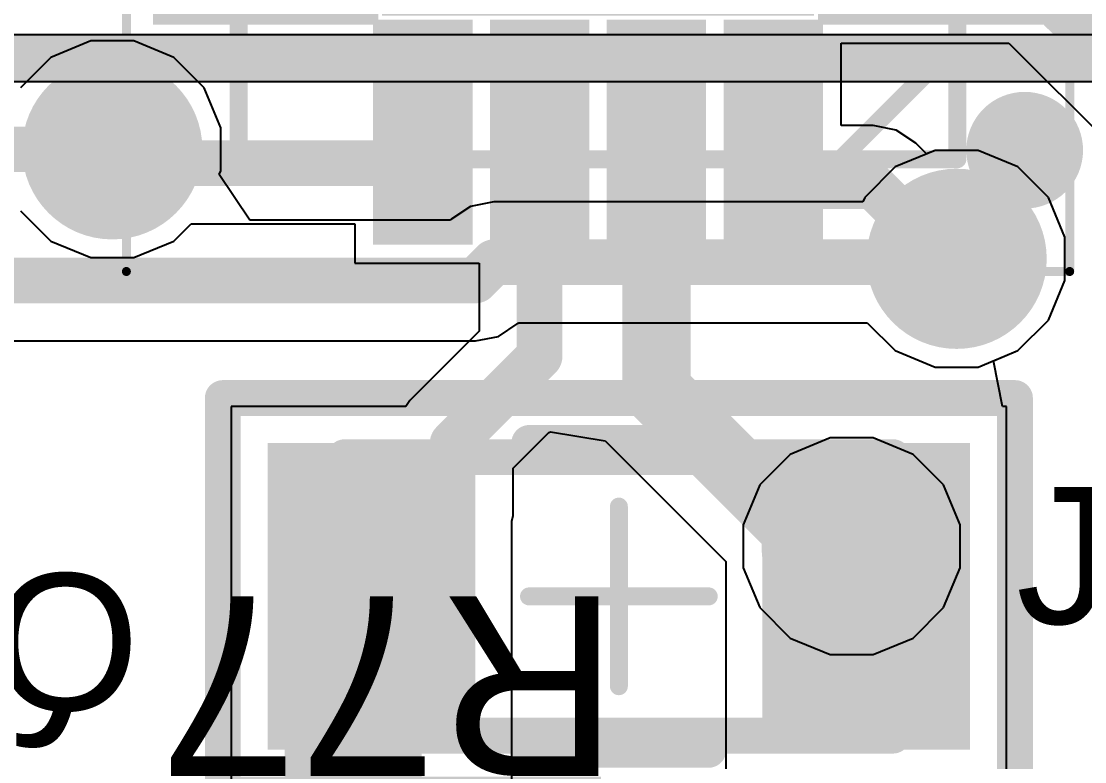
# Model space of a CAD drawing. Header units: inches. Extents: x 2.95 to 6.74, y 1.23 to 4.83.
# Drawn here: x 5.9591 to 6.1921, y 1.9488 to 2.1111 of the extents above; entities that cross this region are included whole.
import ezdxf

# ---------------------------------------------------------------- set-up
doc = ezdxf.new("R2010")
doc.units = ezdxf.units.IN
doc.header["$MEASUREMENT"] = 0
for name, color, linetype in [('Bottom Layer', 5, 'Continuous'), ('Bottom Overlay', 54, 'Continuous'), ('Bottom Solder', 6, 'Continuous'), ('GND', 76, 'Continuous'), ('Mechanical 15', 56, 'Continuous'), ('PWR', 16, 'Continuous'), ('Top 3D Body', 56, 'Continuous'), ('Top Assembly', 56, 'Continuous'), ('Top Component Center', 56, 'Continuous'), ('Top Courtyard', 56, 'Continuous'), ('Top Layer', 1, 'Continuous'), ('Top Overlay', 2, 'Continuous'), ('Top Paste', 8, 'Continuous'), ('Top Solder', 216, 'Continuous'), ('Via Holes', 16, 'Continuous')]:
    doc.layers.add(name, color=color, linetype=linetype)
doc.styles.add('Arial', font='', dxfattribs={"height": 0.2})
doc.styles.get('Arial').set_extended_font_data('Arial')

# ---------------------------------------------------------------- blocks, each defined once
blk = doc.blocks.new('FP_CSR1206_IPC_B_29')
at = {"layer": 'Top Layer'}
for points in [[(-0.07693, 0.03363), (-0.03143, 0.03363), (-0.03143, -0.03363), (-0.07693, -0.03363)], [(0.03143, 0.03363), (0.07693, 0.03363), (0.07693, -0.03363), (0.03143, -0.03363)]]:
    blk.add_hatch(color=1, dxfattribs=at).paths.add_polyline_path(points)
at = {"layer": 'Top Paste'}
for points in [[(-0.07693, 0.03363), (-0.03143, 0.03363), (-0.03143, -0.03363), (-0.07693, -0.03363)], [(0.03143, 0.03363), (0.07693, 0.03363), (0.07693, -0.03363), (0.03143, -0.03363)]]:
    blk.add_hatch(color=8, dxfattribs=at).paths.add_polyline_path(points)
at = {"layer": 'Top Solder'}
for points in [[(-0.07693, 0.03363), (-0.03143, 0.03363), (-0.03143, -0.03363), (-0.07693, -0.03363)], [(0.03143, 0.03363), (0.07693, 0.03363), (0.07693, -0.03363), (0.03143, -0.03363)]]:
    blk.add_hatch(color=216, dxfattribs=at).paths.add_polyline_path(points)
at = {"layer": 'Top 3D Body'}
for points in [[(0.06004, 0.03051, 0.00787, 0.00787, 0), (-0.06004, 0.03051, 0.00787, 0.00787, 0)], [(-0.06004, 0.03051, 0.00787, 0.00787, 0), (-0.06004, -0.03051, 0.00787, 0.00787, 0)], [(0.06004, 0.03051, 0.00787, 0.00787, 0), (0.06004, -0.03051, 0.00787, 0.00787, 0)], [(0.06004, -0.03051, 0.00787, 0.00787, 0), (-0.06004, -0.03051, 0.00787, 0.00787, 0)]]:
    blk.add_lwpolyline(points, format="xyseb", dxfattribs=at)
for points in [[(-0.06201, 0.03051, 0.00394, 0.00394, 1), (-0.05807, 0.03051, 0.00394, 0.00394, 1)], [(-0.06201, 0.03051, 0.00394, 0.00394, 1), (-0.05807, 0.03051, 0.00394, 0.00394, 1)], [(0.05807, 0.03051, 0.00394, 0.00394, 1), (0.06201, 0.03051, 0.00394, 0.00394, 1)], [(0.05807, 0.03051, 0.00394, 0.00394, 1), (0.06201, 0.03051, 0.00394, 0.00394, 1)], [(-0.06201, -0.03051, 0.00394, 0.00394, 1), (-0.05807, -0.03051, 0.00394, 0.00394, 1)], [(-0.06201, -0.03051, 0.00394, 0.00394, 1), (-0.05807, -0.03051, 0.00394, 0.00394, 1)], [(0.05807, -0.03051, 0.00394, 0.00394, 1), (0.06201, -0.03051, 0.00394, 0.00394, 1)], [(0.05807, -0.03051, 0.00394, 0.00394, 1), (0.06201, -0.03051, 0.00394, 0.00394, 1)]]:
    blk.add_lwpolyline(points, format="xyseb", close=True, dxfattribs=at)
at = {"layer": 'Top Assembly'}
for points in [[(0.08678, 0.04347, 0.00787, 0.00787, 0), (-0.08678, 0.04347, 0.00787, 0.00787, 0)], [(-0.08678, 0.04347, 0.00787, 0.00787, 0), (-0.08678, -0.04347, 0.00787, 0.00787, 0)], [(0.08678, 0.04347, 0.00787, 0.00787, 0), (0.08678, -0.04347, 0.00787, 0.00787, 0)], [(0.08678, -0.04347, 0.00787, 0.00787, 0), (-0.08678, -0.04347, 0.00787, 0.00787, 0)]]:
    blk.add_lwpolyline(points, format="xyseb", dxfattribs=at)
for points in [[(-0.08874, 0.04347, 0.00394, 0.00394, 1), (-0.08481, 0.04347, 0.00394, 0.00394, 1)], [(-0.08874, 0.04347, 0.00394, 0.00394, 1), (-0.08481, 0.04347, 0.00394, 0.00394, 1)], [(0.08481, 0.04347, 0.00394, 0.00394, 1), (0.08874, 0.04347, 0.00394, 0.00394, 1)], [(0.08481, 0.04347, 0.00394, 0.00394, 1), (0.08874, 0.04347, 0.00394, 0.00394, 1)], [(-0.08874, -0.04347, 0.00394, 0.00394, 1), (-0.08481, -0.04347, 0.00394, 0.00394, 1)], [(-0.08874, -0.04347, 0.00394, 0.00394, 1), (-0.08481, -0.04347, 0.00394, 0.00394, 1)], [(0.08481, -0.04347, 0.00394, 0.00394, 1), (0.08874, -0.04347, 0.00394, 0.00394, 1)], [(0.08481, -0.04347, 0.00394, 0.00394, 1), (0.08874, -0.04347, 0.00394, 0.00394, 1)]]:
    blk.add_lwpolyline(points, format="xyseb", close=True, dxfattribs=at)
at = {"layer": 'Top Component Center'}
for points in [[(0, 0.01969, 0.00394, 0.00394, 0), (0, -0.01969, 0.00394, 0.00394, 0)], [(0.01969, 0, 0.00394, 0.00394, 0), (-0.01969, 0, 0.00394, 0.00394, 0)]]:
    blk.add_lwpolyline(points, format="xyseb", dxfattribs=at)
for points in [[(-0.00098, 0.01969, 0.00197, 0.00197, 1), (0.00098, 0.01969, 0.00197, 0.00197, 1)], [(-0.02067, 0, 0.00197, 0.00197, 1), (-0.0187, 0, 0.00197, 0.00197, 1)], [(0.0187, 0, 0.00197, 0.00197, 1), (0.02067, 0, 0.00197, 0.00197, 1)], [(-0.00098, -0.01969, 0.00197, 0.00197, 1), (0.00098, -0.01969, 0.00197, 0.00197, 1)]]:
    blk.add_lwpolyline(points, format="xyseb", close=True, dxfattribs=at)
at = {"layer": 'Top Courtyard'}
for points in [[(0.08678, 0.04347, 0.00787, 0.00787, 0), (-0.08678, 0.04347, 0.00787, 0.00787, 0)], [(-0.08678, 0.04347, 0.00787, 0.00787, 0), (-0.08678, -0.04347, 0.00787, 0.00787, 0)], [(0.08678, 0.04347, 0.00787, 0.00787, 0), (0.08678, -0.04347, 0.00787, 0.00787, 0)], [(0.08678, -0.04347, 0.00787, 0.00787, 0), (-0.08678, -0.04347, 0.00787, 0.00787, 0)]]:
    blk.add_lwpolyline(points, format="xyseb", dxfattribs=at)
for points in [[(-0.08874, 0.04347, 0.00394, 0.00394, 1), (-0.08481, 0.04347, 0.00394, 0.00394, 1)], [(-0.08874, 0.04347, 0.00394, 0.00394, 1), (-0.08481, 0.04347, 0.00394, 0.00394, 1)], [(0.08481, 0.04347, 0.00394, 0.00394, 1), (0.08874, 0.04347, 0.00394, 0.00394, 1)], [(0.08481, 0.04347, 0.00394, 0.00394, 1), (0.08874, 0.04347, 0.00394, 0.00394, 1)], [(-0.08874, -0.04347, 0.00394, 0.00394, 1), (-0.08481, -0.04347, 0.00394, 0.00394, 1)], [(-0.08874, -0.04347, 0.00394, 0.00394, 1), (-0.08481, -0.04347, 0.00394, 0.00394, 1)], [(0.08481, -0.04347, 0.00394, 0.00394, 1), (0.08874, -0.04347, 0.00394, 0.00394, 1)], [(0.08481, -0.04347, 0.00394, 0.00394, 1), (0.08874, -0.04347, 0.00394, 0.00394, 1)]]:
    blk.add_lwpolyline(points, format="xyseb", close=True, dxfattribs=at)
at = {"layer": 'Top Overlay'}
for points in [[(0.01962, 0.03363, 0.00787, 0.00787, 0), (-0.01962, 0.03363, 0.00787, 0.00787, 0)], [(0.01962, -0.03363, 0.00787, 0.00787, 0), (-0.01962, -0.03363, 0.00787, 0.00787, 0)]]:
    blk.add_lwpolyline(points, format="xyseb", dxfattribs=at)
for points in [[(-0.02159, 0.03363, 0.00394, 0.00394, 1), (-0.01765, 0.03363, 0.00394, 0.00394, 1)], [(0.01765, 0.03363, 0.00394, 0.00394, 1), (0.02159, 0.03363, 0.00394, 0.00394, 1)], [(-0.02159, -0.03363, 0.00394, 0.00394, 1), (-0.01765, -0.03363, 0.00394, 0.00394, 1)], [(0.01765, -0.03363, 0.00394, 0.00394, 1), (0.02159, -0.03363, 0.00394, 0.00394, 1)]]:
    blk.add_lwpolyline(points, format="xyseb", close=True, dxfattribs=at)
at = {"layer": 'Top Assembly', "style": 'Arial'}
blk.add_text('R77', height=0.03937, dxfattribs=at).set_placement((0, 0))
blk = doc.blocks.new('QFN65P400X400X100_17N_D_106')
at = {"layer": 'Top Layer'}
for points in [[(-0.04528, 0.05217), (-0.04528, 0.0935), (-0.0315, 0.0935), (-0.0315, 0.05217)], [(-0.01969, 0.05217), (-0.01969, 0.0935), (-0.00591, 0.0935), (-0.00591, 0.05217)], [(0.00591, 0.05217), (0.00591, 0.0935), (0.01969, 0.0935), (0.01969, 0.05217)], [(0.0315, 0.05217), (0.0315, 0.0935), (0.04528, 0.0935), (0.04528, 0.05217)], [(-0.0935, 0.04528), (-0.05217, 0.04528), (-0.05217, 0.0315), (-0.0935, 0.0315)], [(0.05217, 0.04528), (0.0935, 0.04528), (0.0935, 0.0315), (0.05217, 0.0315)], [(-0.04331, -0.04331), (-0.04331, 0.04331), (0.04331, 0.04331), (0.04331, -0.04331)], [(-0.0935, 0.01969), (-0.05217, 0.01969), (-0.05217, 0.00591), (-0.0935, 0.00591)], [(0.05217, 0.01969), (0.0935, 0.01969), (0.0935, 0.00591), (0.05217, 0.00591)], [(-0.0935, -0.00591), (-0.05217, -0.00591), (-0.05217, -0.01969), (-0.0935, -0.01969)], [(0.05217, -0.00591), (0.0935, -0.00591), (0.0935, -0.01969), (0.05217, -0.01969)], [(-0.0935, -0.0315), (-0.05217, -0.0315), (-0.05217, -0.04528), (-0.0935, -0.04528)], [(0.05217, -0.0315), (0.0935, -0.0315), (0.0935, -0.04528), (0.05217, -0.04528)], [(-0.04528, -0.0935), (-0.04528, -0.05217), (-0.0315, -0.05217), (-0.0315, -0.0935)], [(-0.01969, -0.0935), (-0.01969, -0.05217), (-0.00591, -0.05217), (-0.00591, -0.0935)], [(0.00591, -0.0935), (0.00591, -0.05217), (0.01969, -0.05217), (0.01969, -0.0935)], [(0.0315, -0.0935), (0.0315, -0.05217), (0.04528, -0.05217), (0.04528, -0.0935)]]:
    blk.add_hatch(color=1, dxfattribs=at).paths.add_polyline_path(points)
at = {"layer": 'Top Paste'}
for points in [[(-0.04528, 0.05217), (-0.04528, 0.0935), (-0.0315, 0.0935), (-0.0315, 0.05217)], [(-0.01969, 0.05217), (-0.01969, 0.0935), (-0.00591, 0.0935), (-0.00591, 0.05217)], [(0.00591, 0.05217), (0.00591, 0.0935), (0.01969, 0.0935), (0.01969, 0.05217)], [(0.0315, 0.05217), (0.0315, 0.0935), (0.04528, 0.0935), (0.04528, 0.05217)], [(-0.0935, 0.04528), (-0.05217, 0.04528), (-0.05217, 0.0315), (-0.0935, 0.0315)], [(0.05217, 0.04528), (0.0935, 0.04528), (0.0935, 0.0315), (0.05217, 0.0315)], [(-0.04331, -0.04331), (-0.04331, 0.04331), (0.04331, 0.04331), (0.04331, -0.04331)], [(-0.0935, 0.01969), (-0.05217, 0.01969), (-0.05217, 0.00591), (-0.0935, 0.00591)], [(0.05217, 0.01969), (0.0935, 0.01969), (0.0935, 0.00591), (0.05217, 0.00591)], [(-0.0935, -0.00591), (-0.05217, -0.00591), (-0.05217, -0.01969), (-0.0935, -0.01969)], [(0.05217, -0.00591), (0.0935, -0.00591), (0.0935, -0.01969), (0.05217, -0.01969)], [(-0.0935, -0.0315), (-0.05217, -0.0315), (-0.05217, -0.04528), (-0.0935, -0.04528)], [(0.05217, -0.0315), (0.0935, -0.0315), (0.0935, -0.04528), (0.05217, -0.04528)], [(-0.04528, -0.0935), (-0.04528, -0.05217), (-0.0315, -0.05217), (-0.0315, -0.0935)], [(-0.01969, -0.0935), (-0.01969, -0.05217), (-0.00591, -0.05217), (-0.00591, -0.0935)], [(0.00591, -0.0935), (0.00591, -0.05217), (0.01969, -0.05217), (0.01969, -0.0935)], [(0.0315, -0.0935), (0.0315, -0.05217), (0.04528, -0.05217), (0.04528, -0.0935)]]:
    blk.add_hatch(color=8, dxfattribs=at).paths.add_polyline_path(points)
at = {"layer": 'Top Solder'}
for points in [[(-0.04928, 0.04817), (-0.04928, 0.0975), (-0.0275, 0.0975), (-0.0275, 0.04817)], [(-0.02369, 0.04817), (-0.02369, 0.0975), (-0.00191, 0.0975), (-0.00191, 0.04817)], [(0.00191, 0.04817), (0.00191, 0.0975), (0.02369, 0.0975), (0.02369, 0.04817)], [(0.0275, 0.04817), (0.0275, 0.0975), (0.04928, 0.0975), (0.04928, 0.04817)], [(-0.0975, 0.04928), (-0.04817, 0.04928), (-0.04817, 0.0275), (-0.0975, 0.0275)], [(0.04817, 0.04928), (0.0975, 0.04928), (0.0975, 0.0275), (0.04817, 0.0275)], [(-0.04731, -0.04731), (-0.04731, 0.04731), (0.04731, 0.04731), (0.04731, -0.04731)], [(-0.0975, 0.02369), (-0.04817, 0.02369), (-0.04817, 0.00191), (-0.0975, 0.00191)], [(0.04817, 0.02369), (0.0975, 0.02369), (0.0975, 0.00191), (0.04817, 0.00191)], [(-0.0975, -0.00191), (-0.04817, -0.00191), (-0.04817, -0.02369), (-0.0975, -0.02369)], [(0.04817, -0.00191), (0.0975, -0.00191), (0.0975, -0.02369), (0.04817, -0.02369)], [(-0.0975, -0.0275), (-0.04817, -0.0275), (-0.04817, -0.04928), (-0.0975, -0.04928)], [(0.04817, -0.0275), (0.0975, -0.0275), (0.0975, -0.04928), (0.04817, -0.04928)], [(-0.04928, -0.0975), (-0.04928, -0.04817), (-0.0275, -0.04817), (-0.0275, -0.0975)], [(-0.02369, -0.0975), (-0.02369, -0.04817), (-0.00191, -0.04817), (-0.00191, -0.0975)], [(0.00191, -0.0975), (0.00191, -0.04817), (0.02369, -0.04817), (0.02369, -0.0975)], [(0.0275, -0.0975), (0.0275, -0.04817), (0.04928, -0.04817), (0.04928, -0.0975)]]:
    blk.add_hatch(color=216, dxfattribs=at).paths.add_polyline_path(points)
at = {"layer": 'Mechanical 15'}
for points in [[(-0.10335, 0.10335, 0.00197, 0.00197, 0), (-0.10335, -0.10335, 0.00197, 0.00197, 0)], [(0.10335, 0.10335, 0.00197, 0.00197, 0), (-0.10335, 0.10335, 0.00197, 0.00197, 0)], [(0.10335, 0.10335, 0.00197, 0.00197, 0), (0.10335, -0.10335, 0.00197, 0.00197, 0)], [(0.10335, -0.10335, 0.00197, 0.00197, 0), (-0.10335, -0.10335, 0.00197, 0.00197, 0)]]:
    blk.add_lwpolyline(points, format="xyseb", dxfattribs=at)
for points in [[(-0.10384, 0.10335, 0.000984, 0.000984, 1), (-0.10285, 0.10335, 0.000984, 0.000984, 1)], [(-0.10384, 0.10335, 0.000984, 0.000984, 1), (-0.10285, 0.10335, 0.000984, 0.000984, 1)], [(0.10285, 0.10335, 0.000984, 0.000984, 1), (0.10384, 0.10335, 0.000984, 0.000984, 1)], [(0.10285, 0.10335, 0.000984, 0.000984, 1), (0.10384, 0.10335, 0.000984, 0.000984, 1)], [(-0.10384, -0.10335, 0.000984, 0.000984, 1), (-0.10285, -0.10335, 0.000984, 0.000984, 1)], [(-0.10384, -0.10335, 0.000984, 0.000984, 1), (-0.10285, -0.10335, 0.000984, 0.000984, 1)], [(0.10285, -0.10335, 0.000984, 0.000984, 1), (0.10384, -0.10335, 0.000984, 0.000984, 1)], [(0.10285, -0.10335, 0.000984, 0.000984, 1), (0.10384, -0.10335, 0.000984, 0.000984, 1)]]:
    blk.add_lwpolyline(points, format="xyseb", close=True, dxfattribs=at)
at = {"layer": 'Top 3D Body'}
for points in [[(-0.05315, 0.07874, 0.00394, 0.00394, 0), (-0.07874, 0.05315, 0.00394, 0.00394, 0)], [(-0.07874, 0.07874, 0.00394, 0.00394, 0), (-0.07874, -0.07874, 0.00394, 0.00394, 0)], [(0.07874, 0.07874, 0.00394, 0.00394, 0), (-0.07874, 0.07874, 0.00394, 0.00394, 0)], [(0.07874, 0.07874, 0.00394, 0.00394, 0), (0.07874, -0.07874, 0.00394, 0.00394, 0)], [(0.07874, -0.07874, 0.00394, 0.00394, 0), (-0.07874, -0.07874, 0.00394, 0.00394, 0)]]:
    blk.add_lwpolyline(points, format="xyseb", dxfattribs=at)
for points in [[(-0.07972, 0.07874, 0.00197, 0.00197, 1), (-0.07776, 0.07874, 0.00197, 0.00197, 1)], [(-0.07972, 0.07874, 0.00197, 0.00197, 1), (-0.07776, 0.07874, 0.00197, 0.00197, 1)], [(-0.05413, 0.07874, 0.00197, 0.00197, 1), (-0.05217, 0.07874, 0.00197, 0.00197, 1)], [(0.07776, 0.07874, 0.00197, 0.00197, 1), (0.07972, 0.07874, 0.00197, 0.00197, 1)], [(0.07776, 0.07874, 0.00197, 0.00197, 1), (0.07972, 0.07874, 0.00197, 0.00197, 1)], [(-0.07972, 0.05315, 0.00197, 0.00197, 1), (-0.07776, 0.05315, 0.00197, 0.00197, 1)], [(-0.07972, -0.07874, 0.00197, 0.00197, 1), (-0.07776, -0.07874, 0.00197, 0.00197, 1)], [(-0.07972, -0.07874, 0.00197, 0.00197, 1), (-0.07776, -0.07874, 0.00197, 0.00197, 1)], [(0.07776, -0.07874, 0.00197, 0.00197, 1), (0.07972, -0.07874, 0.00197, 0.00197, 1)], [(0.07776, -0.07874, 0.00197, 0.00197, 1), (0.07972, -0.07874, 0.00197, 0.00197, 1)]]:
    blk.add_lwpolyline(points, format="xyseb", close=True, dxfattribs=at)
at = {"layer": 'Top Overlay'}
for points in [[(-0.08709, 0.07677, 0.0128, 0.0128, 1), (-0.09988, 0.07677, 0.0128, 0.0128, 1)], [(-0.10308, 0.07677, 0.0064, 0.0064, 1), (-0.09668, 0.07677, 0.0064, 0.0064, 1)], [(-0.09029, 0.07677, 0.0064, 0.0064, 1), (-0.08389, 0.07677, 0.0064, 0.0064, 1)]]:
    blk.add_lwpolyline(points, format="xyseb", close=True, dxfattribs=at)

msp = doc.modelspace()

# ---------------------------------------------------------------- hatches: boundary and pattern name
at = {"layer": 'Bottom Layer'}
h = msp.add_hatch(color=5, dxfattribs=at)
edge = h.paths.add_edge_path()
edge.add_arc((5.979, 2.083), 0.01575, 0, 360)
h = msp.add_hatch(color=5, dxfattribs=at)
edge = h.paths.add_edge_path()
edge.add_arc((6.164, 2.059), 0.01575, 0, 360)
h = msp.add_hatch(color=5, dxfattribs=at)
edge = h.paths.add_edge_path()
edge.add_arc((6.141, 1.996), 0.01575, 0, 360)
at = {"layer": 'Bottom Solder'}
h = msp.add_hatch(color=6, dxfattribs=at)
edge = h.paths.add_edge_path()
edge.add_arc((5.979, 2.083), 0.01975, 0, 360)
h = msp.add_hatch(color=6, dxfattribs=at)
edge = h.paths.add_edge_path()
edge.add_arc((6.164, 2.059), 0.01975, 0, 360)
h = msp.add_hatch(color=6, dxfattribs=at)
edge = h.paths.add_edge_path()
edge.add_arc((6.141, 1.996), 0.01975, 0, 360)
at = {"layer": 'GND'}
h = msp.add_hatch(color=76, dxfattribs=at)
edge = h.paths.add_edge_path()
edge.add_arc((5.979, 2.083), 0.01775, 0, 360)
h = msp.add_hatch(color=76, dxfattribs=at)
edge = h.paths.add_edge_path()
edge.add_arc((6.164, 2.059), 0.01775, 0, 360)
h = msp.add_hatch(color=76, dxfattribs=at)
edge = h.paths.add_edge_path()
edge.add_arc((6.141, 1.996), 0.01775, 0, 360)
at = {"layer": 'PWR'}
h = msp.add_hatch(color=16, dxfattribs=at)
edge = h.paths.add_edge_path()
edge.add_arc((5.979, 2.083), 0.01775, 0, 360)
h = msp.add_hatch(color=16, dxfattribs=at)
edge = h.paths.add_edge_path()
edge.add_arc((6.164, 2.059), 0.01775, 0, 360)
at = {"layer": 'Top Layer'}
h = msp.add_hatch(color=1, dxfattribs=at)
edge = h.paths.add_edge_path()
edge.add_arc((5.979, 2.083), 0.01575, 0, 360)
h = msp.add_hatch(color=1, dxfattribs=at)
edge = h.paths.add_edge_path()
edge.add_arc((6.164, 2.059), 0.01575, 0, 360)
h = msp.add_hatch(color=1, dxfattribs=at)
edge = h.paths.add_edge_path()
edge.add_arc((6.141, 1.996), 0.01575, 0, 360)
at = {"layer": 'Top Solder'}
h = msp.add_hatch(color=216, dxfattribs=at)
edge = h.paths.add_edge_path()
edge.add_arc((5.979, 2.083), 0.01975, 0, 360)
h = msp.add_hatch(color=216, dxfattribs=at)
edge = h.paths.add_edge_path()
edge.add_arc((6.164, 2.059), 0.01975, 0, 360)
h = msp.add_hatch(color=216, dxfattribs=at)
edge = h.paths.add_edge_path()
edge.add_arc((6.141, 1.996), 0.01975, 0, 360)
at = {"layer": 'Via Holes'}
h = msp.add_hatch(color=7, dxfattribs=at)
edge = h.paths.add_edge_path()
edge.add_arc((5.979, 2.083), 0.00775, 0, 360)
h = msp.add_hatch(color=7, dxfattribs=at)
edge = h.paths.add_edge_path()
edge.add_arc((6.164, 2.059), 0.00775, 0, 360)
h = msp.add_hatch(color=7, dxfattribs=at)
edge = h.paths.add_edge_path()
edge.add_arc((6.141, 1.996), 0.00775, 0, 360)

# ---------------------------------------------------------------- linework, layer by layer
at = {"layer": 'Bottom Layer'}
for p, q in [((5.97428, 2.10675), (5.96555, 2.10313)), ((5.98372, 2.10675), (5.97428, 2.10675)), ((5.99245, 2.10313), (5.98372, 2.10675)), ((5.96555, 2.10313), (5.95887, 2.09645)), ((5.99913, 2.09645), (5.99245, 2.10313)), ((6.00275, 2.08772), (5.99913, 2.09645)), ((6.00275, 2.07828), (6.00275, 2.08772)), ((6.15928, 2.08275), (6.15055, 2.07913)), ((6.16872, 2.08275), (6.15928, 2.08275)), ((6.17745, 2.07913), (6.16872, 2.08275)), ((6.15055, 2.07913), (6.14387, 2.07245)), ((6.18413, 2.07245), (6.17745, 2.07913)), ((6.00243, 2.0775), (6.00275, 2.07828)), ((6.00911, 2.0675), (6.00243, 2.0775)), ((6.14387, 2.07245), (6.14347, 2.0715)), ((6.18775, 2.06372), (6.18413, 2.07245)), ((6.05751, 2.0705), (6.05321, 2.06762)), ((6.06258, 2.0715), (6.05751, 2.0705)), ((6.14347, 2.0715), (6.06258, 2.0715)), ((6.05309, 2.0675), (6.00911, 2.0675)), ((6.05321, 2.06762), (6.05309, 2.0675)), ((6.18775, 2.05428), (6.18775, 2.06372)), ((6.18413, 2.04555), (6.18775, 2.05428)), ((6.06365, 2.042), (6.06795, 2.04488)), ((6.06795, 2.04488), (6.06807, 2.045)), ((6.06807, 2.045), (6.14442, 2.045)), ((6.14442, 2.045), (6.15055, 2.03887)), ((6.17745, 2.03887), (6.18413, 2.04555)), ((6.05858, 2.041), (6.06365, 2.042)), ((5.9163, 2.041), (6.05858, 2.041)), ((6.15055, 2.03887), (6.15928, 2.03525)), ((6.16872, 2.03525), (6.17745, 2.03887)), ((6.15928, 2.03525), (6.16872, 2.03525)), ((6.13628, 2.01975), (6.12755, 2.01613)), ((6.14572, 2.01975), (6.13628, 2.01975)), ((6.15445, 2.01613), (6.14572, 2.01975)), ((6.12755, 2.01613), (6.12087, 2.00945)), ((6.16113, 2.00945), (6.15445, 2.01613)), ((6.12087, 2.00945), (6.11725, 2.00072)), ((6.16475, 2.00072), (6.16113, 2.00945)), ((6.11725, 2.00072), (6.11725, 1.99128)), ((6.16475, 1.99128), (6.16475, 2.00072)), ((6.11725, 1.99128), (6.12087, 1.98255)), ((6.16113, 1.98255), (6.16475, 1.99128)), ((6.12087, 1.98255), (6.12755, 1.97587)), ((6.15445, 1.97587), (6.16113, 1.98255)), ((6.12755, 1.97587), (6.13628, 1.97225)), ((6.14572, 1.97225), (6.15445, 1.97587)), ((6.13628, 1.97225), (6.14572, 1.97225))]:
    msp.add_line(p, q, dxfattribs=at)
for points in [[(5.817, 2.083, 0.01, 0.01, 0), (5.979, 2.083, 0.01, 0.01, 0)], [(6.05858, 2.05425, 0.01, 0.01, 0), (6.06258, 2.05825, 0.01, 0.01, 0)], [(6.06258, 2.05825, 0.01, 0.01, 0), (6.16325, 2.05825, 0.01, 0.01, 0)], [(6.16325, 2.05825, 0.01, 0.01, 0), (6.164, 2.059, 0.01, 0.01, 0)], [(5.65475, 2.05425, 0.01, 0.01, 0), (6.05858, 2.05425, 0.01, 0.01, 0)]]:
    msp.add_lwpolyline(points, format="xyseb", dxfattribs=at)
for points in [[(5.9765, 2.083, 0.005, 0.005, 1), (5.9815, 2.083, 0.005, 0.005, 1)], [(6.06008, 2.05825, 0.005, 0.005, 1), (6.06508, 2.05825, 0.005, 0.005, 1)], [(6.06008, 2.05825, 0.005, 0.005, 1), (6.06508, 2.05825, 0.005, 0.005, 1)], [(6.16075, 2.05825, 0.005, 0.005, 1), (6.16575, 2.05825, 0.005, 0.005, 1)], [(6.16075, 2.05825, 0.005, 0.005, 1), (6.16575, 2.05825, 0.005, 0.005, 1)], [(6.1615, 2.059, 0.005, 0.005, 1), (6.1665, 2.059, 0.005, 0.005, 1)], [(6.05608, 2.05425, 0.005, 0.005, 1), (6.06108, 2.05425, 0.005, 0.005, 1)], [(6.05608, 2.05425, 0.005, 0.005, 1), (6.06108, 2.05425, 0.005, 0.005, 1)]]:
    msp.add_lwpolyline(points, format="xyseb", close=True, dxfattribs=at)
at = {"layer": 'PWR'}
for p, q in [((6.424, 2.1081), (3.9771, 2.1081)), ((3.972, 2.0979), (6.42189, 2.0979))]:
    msp.add_line(p, q, dxfattribs=at)
msp.add_lwpolyline([(4.35, 2.103, 0.01, 0.01, 0), (6.424, 2.103, 0.01, 0.01, 0)], format="xyseb", dxfattribs=at)
at = {"layer": 'Top Layer'}
for p, q in [((6.13871, 2.0882), (6.13871, 2.10629)), ((6.13871, 2.10629), (6.17543, 2.10629)), ((6.17543, 2.10629), (6.27747, 2.00425)), ((6.14571, 2.0882), (6.13871, 2.0882)), ((6.15078, 2.08719), (6.14571, 2.0882)), ((6.15508, 2.08432), (6.15078, 2.08719)), ((6.15742, 2.08198), (6.15508, 2.08432)), ((6.15928, 2.08275), (6.15742, 2.08198)), ((6.16872, 2.08275), (6.15928, 2.08275)), ((6.17745, 2.07913), (6.16872, 2.08275)), ((6.18413, 2.07245), (6.17745, 2.07913)), ((6.18775, 2.06372), (6.18413, 2.07245)), ((5.95887, 2.06955), (5.96555, 2.06287)), ((5.99245, 2.06287), (5.99628, 2.06669)), ((5.99628, 2.06669), (6.03215, 2.06669)), ((6.03215, 2.06669), (6.03215, 2.05807)), ((5.96555, 2.06287), (5.97428, 2.05925)), ((5.98372, 2.05925), (5.99245, 2.06287)), ((6.18775, 2.05428), (6.18775, 2.06372)), ((5.97428, 2.05925), (5.98372, 2.05925)), ((6.03215, 2.05807), (6.05938, 2.05807)), ((6.05938, 2.05807), (6.05938, 2.04312)), ((6.18413, 2.04555), (6.18775, 2.05428)), ((6.17745, 2.03887), (6.18413, 2.04555)), ((6.05938, 2.04312), (6.0442, 2.02794)), ((6.17205, 2.03663), (6.17745, 2.03887)), ((6.17404, 2.02663), (6.17205, 2.03663)), ((6.0442, 2.02794), (6.04332, 2.02663)), ((6.04332, 2.02663), (6.00507, 2.02663)), ((6.00507, 2.02663), (6.00507, 1.94337)), ((6.17493, 2.02663), (6.17404, 2.02663)), ((6.17493, 1.94337), (6.17493, 2.02663)), ((6.06682, 2.01308), (6.07467, 2.02093)), ((6.07467, 2.02093), (6.075, 2.02104)), ((6.075, 2.02104), (6.087, 2.01911)), ((6.087, 2.01911), (6.08705, 2.01903)), ((6.08705, 2.01903), (6.11343, 1.99265)), ((6.06682, 2.00275), (6.06682, 2.01308)), ((6.06657, 2.00147), (6.06682, 2.00275)), ((6.06657, 1.94337), (6.06657, 2.00147)), ((6.11343, 1.99265), (6.11343, 1.94337))]:
    msp.add_line(p, q, dxfattribs=at)
for points in [[(6.18378, 2.11669, 0.01, 0.01, 0), (6.28684, 2.01363, 0.01, 0.01, 0)], [(6.09823, 2.03021, 0.015, 0.015, 0), (6.09823, 2.08674, 0.015, 0.015, 0)], [(5.979, 2.083, 0.01, 0.01, 0), (5.98205, 2.07994, 0.01, 0.01, 0)], [(5.98205, 2.07994, 0.01, 0.01, 0), (6.04529, 2.07994, 0.01, 0.01, 0)], [(6.04529, 2.07994, 0.01, 0.01, 0), (6.04618, 2.07906, 0.01, 0.01, 0)], [(6.04618, 2.07775, 0.01, 0.01, 0), (6.04618, 2.07906, 0.01, 0.01, 0)], [(6.07263, 2.03763, 0.01, 0.01, 0), (6.07263, 2.07689, 0.01, 0.01, 0)], [(6.12339, 2.07712, 0.01, 0.01, 0), (6.12557, 2.07495, 0.01, 0.01, 0)], [(6.12557, 2.07495, 0.01, 0.01, 0), (6.14571, 2.07495, 0.01, 0.01, 0)], [(6.14571, 2.07495, 0.01, 0.01, 0), (6.16165, 2.059, 0.01, 0.01, 0)], [(6.16165, 2.059, 0.01, 0.01, 0), (6.164, 2.059, 0.01, 0.01, 0)], [(6.05357, 2.01857, 0.01, 0.01, 0), (6.07263, 2.03763, 0.01, 0.01, 0)], [(6.09823, 2.03021, 0.015, 0.015, 0), (6.14593, 1.9825, 0.015, 0.015, 0)], [(6.05357, 2.00275, 0.01, 0.01, 0), (6.05357, 2.01857, 0.01, 0.01, 0)], [(6.03582, 1.985, 0.01, 0.01, 0), (6.05357, 2.00275, 0.01, 0.01, 0)], [(6.03177, 1.98095, 0.03, 0.03, 0), (6.03582, 1.985, 0.03, 0.03, 0)], [(6.03177, 1.81657, 0.03, 0.03, 0), (6.03177, 1.98095, 0.03, 0.03, 0)]]:
    msp.add_lwpolyline(points, format="xyseb", dxfattribs=at)
for points in [[(6.09448, 2.08674, 0.0075, 0.0075, 1), (6.10198, 2.08674, 0.0075, 0.0075, 1)], [(5.9765, 2.083, 0.005, 0.005, 1), (5.9815, 2.083, 0.005, 0.005, 1)], [(5.97956, 2.07994, 0.005, 0.005, 1), (5.98456, 2.07994, 0.005, 0.005, 1)], [(5.97956, 2.07994, 0.005, 0.005, 1), (5.98456, 2.07994, 0.005, 0.005, 1)], [(6.04279, 2.07994, 0.005, 0.005, 1), (6.04779, 2.07994, 0.005, 0.005, 1)], [(6.04279, 2.07994, 0.005, 0.005, 1), (6.04779, 2.07994, 0.005, 0.005, 1)], [(6.04368, 2.07906, 0.005, 0.005, 1), (6.04868, 2.07906, 0.005, 0.005, 1)], [(6.04368, 2.07906, 0.005, 0.005, 1), (6.04868, 2.07906, 0.005, 0.005, 1)], [(6.04368, 2.07775, 0.005, 0.005, 1), (6.04868, 2.07775, 0.005, 0.005, 1)], [(6.07013, 2.07689, 0.005, 0.005, 1), (6.07513, 2.07689, 0.005, 0.005, 1)], [(6.12089, 2.07712, 0.005, 0.005, 1), (6.12589, 2.07712, 0.005, 0.005, 1)], [(6.12307, 2.07495, 0.005, 0.005, 1), (6.12807, 2.07495, 0.005, 0.005, 1)], [(6.12307, 2.07495, 0.005, 0.005, 1), (6.12807, 2.07495, 0.005, 0.005, 1)], [(6.14321, 2.07495, 0.005, 0.005, 1), (6.14821, 2.07495, 0.005, 0.005, 1)], [(6.14321, 2.07495, 0.005, 0.005, 1), (6.14821, 2.07495, 0.005, 0.005, 1)], [(6.15916, 2.059, 0.005, 0.005, 1), (6.16416, 2.059, 0.005, 0.005, 1)], [(6.15916, 2.059, 0.005, 0.005, 1), (6.16416, 2.059, 0.005, 0.005, 1)], [(6.1615, 2.059, 0.005, 0.005, 1), (6.1665, 2.059, 0.005, 0.005, 1)], [(6.07013, 2.03763, 0.005, 0.005, 1), (6.07513, 2.03763, 0.005, 0.005, 1)], [(6.07013, 2.03763, 0.005, 0.005, 1), (6.07513, 2.03763, 0.005, 0.005, 1)], [(6.09448, 2.03021, 0.0075, 0.0075, 1), (6.10198, 2.03021, 0.0075, 0.0075, 1)], [(6.09448, 2.03021, 0.0075, 0.0075, 1), (6.10198, 2.03021, 0.0075, 0.0075, 1)], [(6.05107, 2.01857, 0.005, 0.005, 1), (6.05607, 2.01857, 0.005, 0.005, 1)], [(6.05107, 2.01857, 0.005, 0.005, 1), (6.05607, 2.01857, 0.005, 0.005, 1)], [(6.05107, 2.00275, 0.005, 0.005, 1), (6.05607, 2.00275, 0.005, 0.005, 1)], [(6.05107, 2.00275, 0.005, 0.005, 1), (6.05607, 2.00275, 0.005, 0.005, 1)], [(6.02832, 1.985, 0.015, 0.015, 1), (6.04332, 1.985, 0.015, 0.015, 1)], [(6.02427, 1.98095, 0.015, 0.015, 1), (6.03927, 1.98095, 0.015, 0.015, 1)], [(6.02427, 1.98095, 0.015, 0.015, 1), (6.03927, 1.98095, 0.015, 0.015, 1)], [(6.03332, 1.985, 0.005, 0.005, 1), (6.03832, 1.985, 0.005, 0.005, 1)], [(6.14218, 1.9825, 0.0075, 0.0075, 1), (6.14968, 1.9825, 0.0075, 0.0075, 1)]]:
    msp.add_lwpolyline(points, format="xyseb", close=True, dxfattribs=at)

# ---------------------------------------------------------------- block references
at = {"rotation": 180}
for name, p in [('QFN65P400X400X100_17N_D_106', (6.08543, 2.15957)), ('FP_CSR1206_IPC_B_29', (6.09, 1.985))]:
    msp.add_blockref(name, p, dxfattribs=at)

# ---------------------------------------------------------------- texts
at = {"layer": 'Bottom Overlay', "style": 'Arial', "text_generation_flag": 2}
msp.add_text('Q5', height=0.03, dxfattribs=at).set_placement((5.98499, 1.96))
at = {"layer": 'Top Overlay', "style": 'Arial'}
msp.add_text('J20', height=0.03, dxfattribs=at).set_placement((6.17701, 1.979))

doc.saveas('drawing.dxf')
